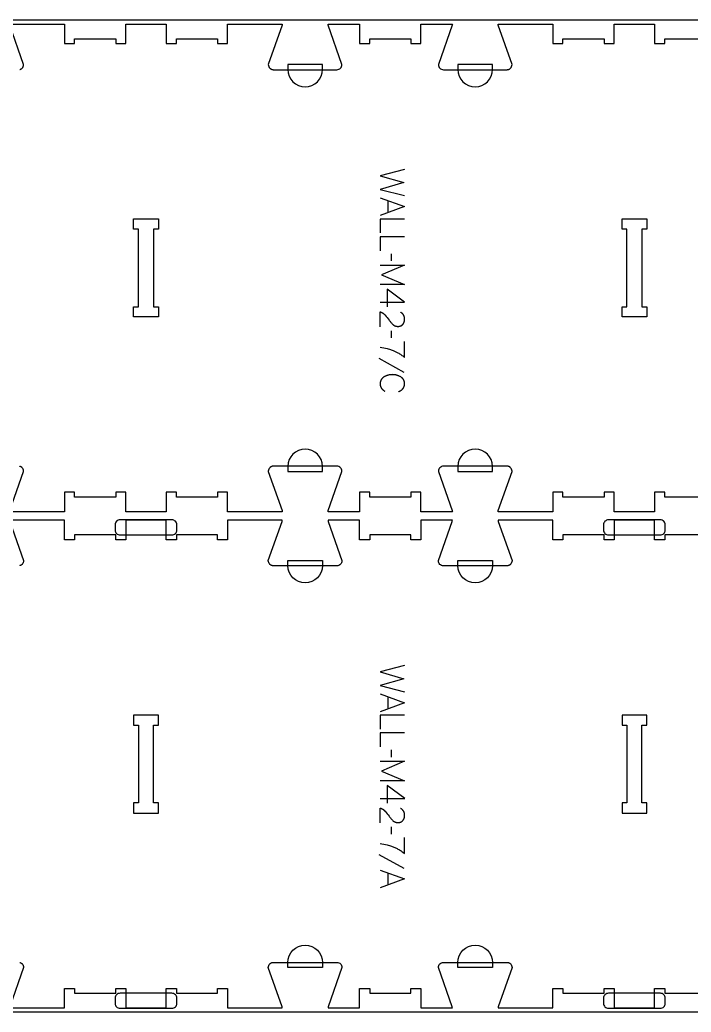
# Model space of a CAD drawing. Extents: x -1151 to 2032, y -27186 to -19593.
# Drawn here: x -327 to 498, y -21517 to -20297 of the extents above; entities that cross this region are included whole.
import ezdxf

# ---------------------------------------------------------------- set-up
doc = ezdxf.new("R2010")
doc.units = 0
for name, color, linetype in [('0_SHEET_SPRUCEPLY_2440X122', 1, 'CONTINUOUS'), ('1_ANYTOOL_1MMDEEP_LABELS_S', 2, 'CONTINUOUS'), ('3_ANYTOOL_CUTTHROUGH_INSID', 4, 'CONTINUOUS'), ('4_ANYTOOL_CUTTHROUGH_OUTSI', 5, 'CONTINUOUS'), ('5_ANYTOOL_HALF_MILL_9MM_IN', 3, 'CONTINUOUS')]:
    doc.layers.add(name, color=color, linetype=linetype)

msp = doc.modelspace()

# ---------------------------------------------------------------- linework, layer by layer
at = {"layer": '0_SHEET_SPRUCEPLY_2440X122'}
msp.add_lwpolyline([(1660.5, -20296.7), (1660.5, -21516.7), (-779.5, -21516.7), (-779.5, -20296.7)], close=True, dxfattribs=at)
at = {"layer": '1_ANYTOOL_1MMDEEP_LABELS_S'}
for points in [[(146.1, -20480.7), (116.1, -20488.4), (145.2, -20496.8), (116.1, -20505.3), (146.1, -20512.8)], [(116.1, -20515.4), (146.1, -20526.3), (116.1, -20537.3)], [(125.7, -20518.9), (125.7, -20533.8)], [(146.1, -20541.6), (116.1, -20541.6), (116.1, -20558.7)], [(146.1, -20563.4), (116.1, -20563.4), (116.1, -20580.5)], [(130, -20593.2), (129.9, -20584.4)], [(116.1, -20598.3), (146.1, -20598.3), (117.7, -20610.3), (146, -20622.3), (116.1, -20622.3)], [(116.1, -20643.9), (146.1, -20643.9), (124.8, -20627.9)], [(124.8, -20627.9), (124.8, -20649.7)], [(116.1, -20674.1), (116.2, -20655.8), (116.6, -20655.9), (116.9, -20656), (117.1, -20656.1), (117.3, -20656.2), (117.5, -20656.3), (117.7, -20656.4), (117.9, -20656.5), (118.2, -20656.6), (118.4, -20656.7), (118.6, -20656.8), (118.8, -20656.9), (119, -20657), (119.2, -20657.1), (119.4, -20657.2), (119.6, -20657.4), (119.8, -20657.5), (119.9, -20657.6), (120.1, -20657.8), (120.3, -20657.9), (120.5, -20658), (120.7, -20658.2), (120.8, -20658.3), (121, -20658.5), (121.2, -20658.7), (121.4, -20658.8), (121.5, -20659), (121.7, -20659.1), (121.9, -20659.3), (122, -20659.5), (122.3, -20659.9), (123.5, -20661.3), (124.7, -20662.8), (125.9, -20664.3), (127, -20665.9), (127.6, -20666.6), (128.2, -20667.3), (128.7, -20668), (129.3, -20668.7), (129.9, -20669.4), (130.5, -20670), (131.1, -20670.7), (131.7, -20671.3), (131.9, -20671.4), (132.1, -20671.6), (132.2, -20671.7), (132.4, -20671.8), (132.5, -20672), (132.7, -20672.1), (132.9, -20672.2), (133.1, -20672.3), (133.2, -20672.4), (133.4, -20672.5), (133.6, -20672.6), (133.8, -20672.7), (133.9, -20672.8), (134.1, -20672.9), (134.3, -20673), (134.5, -20673), (134.7, -20673.1), (134.9, -20673.2), (135.1, -20673.2), (135.3, -20673.3), (135.5, -20673.4), (135.7, -20673.4), (135.9, -20673.4), (136.1, -20673.5), (136.3, -20673.5), (136.5, -20673.5), (136.8, -20673.6), (137, -20673.6), (137.2, -20673.6), (137.4, -20673.6), (137.6, -20673.6), (137.9, -20673.6), (138.1, -20673.6), (138.4, -20673.6), (138.6, -20673.6), (138.8, -20673.6), (139.1, -20673.6), (139.3, -20673.5), (139.5, -20673.5), (139.8, -20673.5), (140, -20673.4), (140.2, -20673.4), (140.4, -20673.3), (140.6, -20673.3), (140.8, -20673.2), (141, -20673.1), (141.2, -20673.1), (141.4, -20673), (141.6, -20672.9), (141.8, -20672.8), (142, -20672.7), (142.1, -20672.6), (142.3, -20672.5), (142.5, -20672.4), (142.7, -20672.3), (142.8, -20672.2), (143, -20672.1), (143.1, -20672), (143.3, -20671.8), (143.4, -20671.7), (143.6, -20671.6), (143.7, -20671.4), (143.9, -20671.3), (144, -20671.1), (144.1, -20670.9), (144.3, -20670.8), (144.4, -20670.6), (144.5, -20670.4), (144.6, -20670.3), (144.7, -20670.1), (144.8, -20669.9), (144.9, -20669.8), (145, -20669.6), (145.1, -20669.4), (145.2, -20669.2), (145.3, -20669), (145.4, -20668.8), (145.4, -20668.6), (145.5, -20668.4), (145.6, -20668.2), (145.6, -20668), (145.7, -20667.8), (145.7, -20667.6), (145.8, -20667.4), (145.8, -20667.2), (145.9, -20667), (145.9, -20666.8), (146, -20666.6), (146, -20666.3), (146, -20666.1), (146, -20665.9), (146.1, -20665.7), (146.1, -20665.4), (146.1, -20665.2), (146.1, -20664.7), (146.1, -20664.3), (146.1, -20664), (146.1, -20663.6), (146, -20663.3), (146, -20662.9), (145.9, -20662.6), (145.9, -20662.3), (145.8, -20662), (145.7, -20661.7), (145.6, -20661.5), (145.6, -20661.3), (145.5, -20661.2), (145.5, -20661), (145.4, -20660.9), (145.4, -20660.7), (145.3, -20660.6), (145.3, -20660.5), (145.2, -20660.3), (145.1, -20660.2), (145, -20660), (145, -20659.9), (144.9, -20659.8), (144.8, -20659.6), (144.7, -20659.5), (144.7, -20659.4), (144.6, -20659.2), (144.5, -20659.1), (144.4, -20659), (144.3, -20658.9), (144.2, -20658.7), (144.1, -20658.6), (144, -20658.5), (143.9, -20658.4), (143.8, -20658.3), (143.7, -20658.2), (143.6, -20658.1), (143.5, -20657.9), (143.3, -20657.8), (143.2, -20657.7), (143.1, -20657.6), (143, -20657.5), (142.7, -20657.3), (142.5, -20657.1), (142.2, -20656.9), (141.9, -20656.7), (141.6, -20656.6), (141.3, -20656.4), (141, -20656.2)], [(130, -20687.8), (129.9, -20679)], [(116.1, -20699.3), (118.3, -20699.7), (120.4, -20700), (122.6, -20700.4), (124.8, -20700.9), (128.7, -20702.1), (129.8, -20702.5), (130.9, -20702.9), (131.9, -20703.3), (132.9, -20703.7), (136.2, -20705.3), (137.1, -20705.7), (138, -20706.2), (139, -20706.7), (139.9, -20707.3), (140.9, -20707.9), (141.8, -20708.5), (142.8, -20709.2), (143.8, -20709.9), (146.1, -20711.7), (146.1, -20692.1)], [(145.6, -20730.3), (114.9, -20713.1)], [(138.6, -20753.9), (139, -20753.8), (139.4, -20753.6), (139.8, -20753.4), (140.2, -20753.2), (140.5, -20753), (140.9, -20752.8), (141.2, -20752.6), (141.6, -20752.4), (141.9, -20752.1), (142.2, -20751.9), (142.5, -20751.6), (142.8, -20751.4), (143.1, -20751.1), (143.4, -20750.8), (143.7, -20750.5), (144, -20750.2), (144.1, -20750), (144.2, -20749.9), (144.4, -20749.7), (144.5, -20749.5), (144.6, -20749.4), (144.7, -20749.2), (144.8, -20749), (144.9, -20748.9), (145, -20748.7), (145.1, -20748.5), (145.2, -20748.3), (145.3, -20748.2), (145.3, -20748), (145.4, -20747.8), (145.5, -20747.6), (145.6, -20747.4), (145.6, -20747.2), (145.7, -20747), (145.7, -20746.8), (145.8, -20746.6), (145.8, -20746.4), (145.9, -20746.2), (145.9, -20746), (146, -20745.8), (146, -20745.6), (146, -20745.4), (146, -20745.2), (146.1, -20745), (146.1, -20744.8), (146.1, -20744.5), (146.1, -20744.3), (146.1, -20744.1), (146.1, -20743.7), (146.1, -20743.4), (146.1, -20743.1), (146, -20742.7), (146, -20742.4), (145.9, -20742.1), (145.9, -20741.8), (145.8, -20741.5), (145.7, -20741.2), (145.6, -20740.9), (145.5, -20740.6), (145.4, -20740.3), (145.3, -20740), (145.3, -20739.9), (145.2, -20739.8), (145.1, -20739.6), (145.1, -20739.5), (145, -20739.4), (144.9, -20739.2), (144.8, -20739.1), (144.8, -20739), (144.7, -20738.9), (144.6, -20738.7), (144.5, -20738.6), (144.4, -20738.5), (144.4, -20738.4), (144.3, -20738.2), (144.1, -20738), (143.9, -20737.8), (143.7, -20737.5), (143.5, -20737.3), (143.2, -20737.1), (143, -20736.9), (142.8, -20736.7), (142.5, -20736.5), (142.2, -20736.3), (142, -20736.1), (141.7, -20735.9), (141.4, -20735.8), (140.8, -20735.4), (140.2, -20735.1), (139.6, -20734.8), (139, -20734.5), (138.4, -20734.3), (137.8, -20734), (137.1, -20733.8), (136.5, -20733.6), (135.8, -20733.5), (135.2, -20733.3), (134.5, -20733.2), (133.8, -20733.1), (133.2, -20733), (132.5, -20733), (131.8, -20733), (131.1, -20732.9), (130.4, -20733), (129.7, -20733), (129, -20733), (128.3, -20733.1), (127.7, -20733.2), (127, -20733.3), (126.4, -20733.5), (126, -20733.6), (125.7, -20733.7), (125.4, -20733.7), (125.1, -20733.8), (124.8, -20733.9), (124.4, -20734.1), (124.1, -20734.2), (123.8, -20734.3), (123.2, -20734.5), (122.6, -20734.8), (122, -20735.1), (121.4, -20735.4), (120.8, -20735.8), (120.5, -20736), (120.2, -20736.2), (119.9, -20736.4), (119.7, -20736.6), (119.4, -20736.8), (119.2, -20737), (119, -20737.2), (118.7, -20737.4), (118.5, -20737.6), (118.3, -20737.9), (118.1, -20738.1), (118, -20738.2), (117.9, -20738.3), (117.8, -20738.5), (117.8, -20738.6), (117.7, -20738.7), (117.6, -20738.8), (117.5, -20739), (117.4, -20739.1), (117.3, -20739.2), (117.3, -20739.4), (117.2, -20739.5), (117.1, -20739.7), (117, -20739.9), (116.9, -20740.2), (116.8, -20740.5), (116.7, -20740.8), (116.6, -20741.1), (116.5, -20741.4), (116.4, -20741.7), (116.3, -20742), (116.3, -20742.4), (116.2, -20742.7), (116.2, -20743), (116.1, -20743.4), (116.1, -20743.7), (116.1, -20744.1), (116.1, -20744.4), (116.1, -20744.8), (116.1, -20745.2), (116.1, -20745.4), (116.2, -20745.6), (116.2, -20745.7), (116.2, -20745.9), (116.2, -20746.1), (116.3, -20746.3), (116.3, -20746.4), (116.3, -20746.6), (116.4, -20746.8), (116.4, -20746.9), (116.5, -20747.1), (116.5, -20747.3), (116.6, -20747.4), (116.6, -20747.6), (116.7, -20747.8), (116.7, -20747.9), (116.8, -20748.1), (116.9, -20748.2), (116.9, -20748.4), (117, -20748.5), (117.1, -20748.7), (117.2, -20748.8), (117.3, -20749), (117.3, -20749.1), (117.4, -20749.2), (117.5, -20749.4), (117.6, -20749.5), (117.7, -20749.7), (117.9, -20749.9), (118.1, -20750.2), (118.4, -20750.4), (118.6, -20750.7), (118.8, -20750.9), (119.1, -20751.2), (119.3, -20751.4), (119.6, -20751.6), (119.9, -20751.9), (120.1, -20752.1), (120.4, -20752.3), (120.7, -20752.5), (121, -20752.7), (121.3, -20752.9), (121.6, -20753.1), (121.9, -20753.3)], [(146.1, -21090.7), (116.1, -21098.4), (145.2, -21106.8), (116.1, -21115.3), (146.1, -21122.8)], [(116.1, -21125.4), (146.1, -21136.3), (116.1, -21147.3)], [(125.7, -21128.9), (125.7, -21143.8)], [(146.1, -21151.6), (116.1, -21151.6), (116.1, -21168.7)], [(146.1, -21173.4), (116.1, -21173.4), (116.1, -21190.5)], [(130, -21203.2), (129.9, -21194.4)], [(116.1, -21208.3), (146.1, -21208.3), (117.7, -21220.3), (146, -21232.3), (116.1, -21232.3)], [(116.1, -21253.9), (146.2, -21253.9), (124.8, -21237.9)], [(124.8, -21237.9), (124.8, -21259.7)], [(116.2, -21284.1), (116.2, -21265.8), (116.7, -21265.9), (116.9, -21266), (117.1, -21266.1), (117.3, -21266.2), (117.5, -21266.3), (117.8, -21266.4), (118, -21266.5), (118.2, -21266.6), (118.4, -21266.7), (118.6, -21266.8), (118.8, -21266.9), (119, -21267), (119.2, -21267.1), (119.4, -21267.2), (119.6, -21267.3), (119.8, -21267.5), (120, -21267.6), (120.1, -21267.7), (120.3, -21267.9), (120.5, -21268), (120.7, -21268.2), (120.9, -21268.3), (121, -21268.5), (121.2, -21268.6), (121.4, -21268.8), (121.6, -21269), (121.7, -21269.1), (121.9, -21269.3), (122, -21269.5), (122.4, -21269.8), (123.6, -21271.3), (124.8, -21272.8), (125.9, -21274.3), (127, -21275.8), (127.6, -21276.6), (128.2, -21277.3), (128.8, -21278), (129.3, -21278.7), (129.9, -21279.4), (130.5, -21280), (131.1, -21280.7), (131.8, -21281.3), (131.9, -21281.4), (132.1, -21281.5), (132.2, -21281.7), (132.4, -21281.8), (132.6, -21281.9), (132.7, -21282.1), (132.9, -21282.2), (133.1, -21282.3), (133.2, -21282.4), (133.4, -21282.5), (133.6, -21282.6), (133.8, -21282.7), (134, -21282.8), (134.2, -21282.9), (134.3, -21282.9), (134.5, -21283), (134.7, -21283.1), (134.9, -21283.2), (135.1, -21283.2), (135.3, -21283.3), (135.5, -21283.3), (135.7, -21283.4), (135.9, -21283.4), (136.1, -21283.5), (136.4, -21283.5), (136.6, -21283.5), (136.8, -21283.6), (137, -21283.6), (137.2, -21283.6), (137.4, -21283.6), (137.7, -21283.6), (137.9, -21283.6), (138.1, -21283.6), (138.4, -21283.6), (138.6, -21283.6), (138.9, -21283.6), (139.1, -21283.5), (139.3, -21283.5), (139.6, -21283.5), (139.8, -21283.4), (140, -21283.4), (140.2, -21283.4), (140.4, -21283.3), (140.6, -21283.3), (140.8, -21283.2), (141, -21283.1), (141.2, -21283.1), (141.4, -21283), (141.6, -21282.9), (141.8, -21282.8), (142, -21282.7), (142.2, -21282.6), (142.3, -21282.5), (142.5, -21282.4), (142.7, -21282.3), (142.8, -21282.2), (143, -21282.1), (143.2, -21281.9), (143.3, -21281.8), (143.5, -21281.7), (143.6, -21281.5), (143.7, -21281.4), (143.9, -21281.2), (144, -21281.1), (144.1, -21280.9), (144.3, -21280.8), (144.4, -21280.6), (144.5, -21280.4), (144.6, -21280.3), (144.7, -21280.1), (144.8, -21279.9), (144.9, -21279.7), (145, -21279.6), (145.1, -21279.4), (145.2, -21279.2), (145.3, -21279), (145.4, -21278.8), (145.5, -21278.6), (145.5, -21278.4), (145.6, -21278.2), (145.7, -21278), (145.7, -21277.8), (145.8, -21277.6), (145.8, -21277.4), (145.9, -21277.2), (145.9, -21277), (146, -21276.8), (146, -21276.5), (146, -21276.3), (146, -21276.1), (146.1, -21275.9), (146.1, -21275.6), (146.1, -21275.4), (146.1, -21275.2), (146.1, -21274.7), (146.1, -21274.3), (146.1, -21274), (146.1, -21273.6), (146, -21273.3), (146, -21272.9), (145.9, -21272.6), (145.9, -21272.3), (145.8, -21271.9), (145.7, -21271.6), (145.7, -21271.5), (145.6, -21271.3), (145.6, -21271.2), (145.5, -21271), (145.5, -21270.9), (145.4, -21270.7), (145.3, -21270.6), (145.3, -21270.4), (145.2, -21270.3), (145.1, -21270.2), (145.1, -21270), (145, -21269.9), (144.9, -21269.7), (144.8, -21269.6), (144.8, -21269.5), (144.7, -21269.4), (144.6, -21269.2), (144.5, -21269.1), (144.4, -21269), (144.3, -21268.8), (144.2, -21268.7), (144.1, -21268.6), (144, -21268.5), (143.9, -21268.4), (143.8, -21268.3), (143.7, -21268.1), (143.6, -21268), (143.5, -21267.9), (143.4, -21267.8), (143.2, -21267.7), (143.1, -21267.6), (143, -21267.5), (142.8, -21267.3), (142.5, -21267.1), (142.2, -21266.9), (141.9, -21266.7), (141.6, -21266.5), (141.3, -21266.4), (141, -21266.2)], [(130, -21297.8), (129.9, -21289)], [(116.1, -21309.3), (118.3, -21309.6), (120.5, -21310), (122.6, -21310.4), (124.8, -21310.9), (128.8, -21312.1), (129.9, -21312.5), (130.9, -21312.9), (131.9, -21313.3), (132.9, -21313.7), (136.2, -21315.2), (137.1, -21315.7), (138, -21316.2), (139, -21316.7), (139.9, -21317.3), (140.9, -21317.9), (141.8, -21318.5), (142.8, -21319.2), (143.8, -21319.9), (146.1, -21321.7), (146.1, -21302.1)], [(145.6, -21340.3), (114.9, -21323.1)], [(116.1, -21342), (146.1, -21352.9), (116.1, -21364)], [(125.7, -21345.5), (125.7, -21360.4)]]:
    msp.add_lwpolyline(points, dxfattribs=at)
at = {"layer": '3_ANYTOOL_CUTTHROUGH_INSID', "color": 4}
for points in [[(-156.6, -20662), (-186.8, -20662), (-186.8, -20649.5), (-180.8, -20649.5), (-180.8, -20554), (-186.8, -20554), (-186.8, -20541.5), (-156.3, -20541.5), (-156.3, -20554), (-162.3, -20554), (-162.3, -20649.5), (-156.3, -20649.5), (-156.3, -20662)], [(443.4, -20662), (413.2, -20662), (413.2, -20649.5), (419.2, -20649.5), (419.2, -20554), (413.2, -20554), (413.2, -20541.5), (443.7, -20541.5), (443.7, -20554), (437.7, -20554), (437.7, -20649.5), (443.7, -20649.5), (443.7, -20662)], [(-156.6, -21151.5), (-186.8, -21151.5), (-186.8, -21164), (-180.8, -21164), (-180.8, -21259.5), (-186.8, -21259.5), (-186.8, -21272), (-156.3, -21272), (-156.3, -21259.5), (-162.3, -21259.5), (-162.3, -21164), (-156.3, -21164), (-156.3, -21151.5)], [(443.4, -21151.5), (413.2, -21151.5), (413.2, -21164), (419.2, -21164), (419.2, -21259.5), (413.2, -21259.5), (413.2, -21272), (443.7, -21272), (443.7, -21259.5), (437.7, -21259.5), (437.7, -21164), (443.7, -21164), (443.7, -21151.5)]]:
    msp.add_lwpolyline(points, close=True, dxfattribs=at)
at = {"layer": '4_ANYTOOL_CUTTHROUGH_OUTSI', "color": 5}
for points in [[(-339, -20302), (-321.6, -20302), (-271.8, -20302), (-271.8, -20326), (-259.3, -20326), (-259.3, -20320), (-208.8, -20320), (-208.8, -20326), (-196.3, -20326), (-196.3, -20302), (-146.8, -20302), (-146.8, -20326), (-134.3, -20326), (-134.3, -20320), (-83.8, -20320), (-83.8, -20326), (-71.3, -20326), (-71.3, -20302), (-21.6, -20302), (-4.1, -20302), (-4.1, -20302, -0.061485), (-4.4, -20303.4), (-21.3, -20351.6), (-21.3, -20351.7), (-21.3, -20351.7), (-21.3, -20351.7, 0.198912), (-19.5, -20356.1), (-19.3, -20356.2), (-19.2, -20356.3), (-19.1, -20356.4), (-19, -20356.5), (-18.9, -20356.6), (-18.8, -20356.7), (-18.6, -20356.8), (-18.5, -20356.9), (-18.4, -20357), (-18.3, -20357.1), (-18.1, -20357.1), (-18, -20357.2), (-17.9, -20357.3), (-17.7, -20357.4), (-17.6, -20357.4), (-17.4, -20357.5), (-17.3, -20357.5), (-17.1, -20357.6), (-17, -20357.7), (-16.8, -20357.7), (-16.7, -20357.7), (-16.5, -20357.8), (-16.4, -20357.8), (-16.2, -20357.8), (-16.1, -20357.9), (-15.9, -20357.9), (-15.8, -20357.9), (-15.6, -20357.9), (-15.5, -20357.9), (-15.3, -20358), (-15.2, -20358), (-15, -20358), (63, -20358, 0.414214), (69.2, -20351.7), (69.2, -20351.7), (69.2, -20351.6), (52.3, -20303.4), (52.3, -20303.4, -0.061485), (52.1, -20302), (90.7, -20302), (90.7, -20326), (103.2, -20326), (103.2, -20320), (153.7, -20320), (153.7, -20326), (166.2, -20326), (166.2, -20302), (204.8, -20302), (204.8, -20302, -0.061485), (204.5, -20303.4), (187.6, -20351.6), (187.6, -20351.7), (187.6, -20351.7), (187.6, -20351.7, 0.414214), (193.9, -20358), (271.9, -20358), (272, -20358), (272.2, -20358), (272.3, -20357.9), (272.5, -20357.9), (272.6, -20357.9), (272.8, -20357.9), (272.9, -20357.9), (273.1, -20357.8), (273.2, -20357.8), (273.4, -20357.8), (273.5, -20357.7), (273.7, -20357.7), (273.8, -20357.7), (274, -20357.6), (274.1, -20357.5), (274.3, -20357.5), (274.4, -20357.4), (274.5, -20357.4), (274.7, -20357.3), (274.8, -20357.2), (275, -20357.1), (275.1, -20357.1), (275.2, -20357), (275.4, -20356.9), (275.5, -20356.8), (275.6, -20356.7), (275.7, -20356.6), (275.8, -20356.5), (276, -20356.4), (276.1, -20356.3), (276.2, -20356.2), (276.3, -20356.1, 0.198912), (278.1, -20351.7), (278.1, -20351.7), (278.1, -20351.6), (261.2, -20303.4), (261.2, -20303.4, -0.061485), (261, -20302), (278.4, -20302), (328.2, -20302), (328.2, -20326), (340.7, -20326), (340.7, -20320), (391.2, -20320), (391.2, -20326), (403.7, -20326), (403.7, -20302), (453.2, -20302), (453.2, -20326), (465.7, -20326), (465.7, -20320), (516.2, -20320)], [(-326.6, -20357.8), (-326.5, -20357.7), (-326.3, -20357.7), (-326.2, -20357.7), (-326, -20357.6), (-325.9, -20357.5), (-325.7, -20357.5), (-325.6, -20357.4), (-325.5, -20357.4), (-325.3, -20357.3), (-325.2, -20357.2), (-325, -20357.1), (-324.9, -20357.1), (-324.8, -20357), (-324.6, -20356.9), (-324.5, -20356.8), (-324.4, -20356.7), (-324.3, -20356.6), (-324.2, -20356.5), (-324, -20356.4), (-323.9, -20356.3), (-323.8, -20356.2), (-323.7, -20356.1, 0.198912), (-321.9, -20351.7), (-321.9, -20351.7), (-321.9, -20351.6), (-338.8, -20303.4)], [(516.2, -20883.5), (465.7, -20883.5), (465.7, -20877.5), (453.2, -20877.5), (453.2, -20901.5), (403.7, -20901.5), (403.7, -20877.5), (391.2, -20877.5), (391.2, -20883.5), (340.7, -20883.5), (340.7, -20877.5), (328.2, -20877.5), (328.2, -20901.5), (261, -20901.5), (261, -20901.5, -0.061485), (261.2, -20900.1), (278.1, -20851.8), (278.1, -20851.8), (278.1, -20851.7), (278.1, -20851.7, 0.198912), (276.3, -20847.3), (276.2, -20847.2), (276.1, -20847.1), (276, -20847), (275.8, -20846.9), (275.7, -20846.8), (275.6, -20846.7), (275.5, -20846.6), (275.4, -20846.5), (275.2, -20846.4), (275.1, -20846.4), (275, -20846.3), (274.8, -20846.2), (274.7, -20846.1), (274.5, -20846.1), (274.4, -20846), (274.3, -20845.9), (274.1, -20845.9), (274, -20845.8), (273.8, -20845.8), (273.7, -20845.7), (273.5, -20845.7), (273.4, -20845.6), (273.2, -20845.6), (273.1, -20845.6), (272.9, -20845.6), (272.8, -20845.5), (272.6, -20845.5), (272.5, -20845.5), (272.3, -20845.5), (272.2, -20845.5), (272, -20845.5), (271.9, -20845.5), (193.9, -20845.5, 0.414214), (187.6, -20851.7), (187.6, -20851.8), (187.6, -20851.8), (204.5, -20900.1), (204.5, -20900.1, -0.061485), (204.8, -20901.5), (166.2, -20901.5), (166.2, -20877.5), (153.7, -20877.5), (153.7, -20883.5), (103.2, -20883.5), (103.2, -20877.5), (90.7, -20877.5), (90.7, -20901.5), (52.1, -20901.5), (52.1, -20901.5, -0.061485), (52.3, -20900.1), (69.2, -20851.8), (69.2, -20851.8), (69.2, -20851.7), (69.2, -20851.7, 0.414214), (63, -20845.5), (-15, -20845.5), (-15.2, -20845.5), (-15.3, -20845.5), (-15.5, -20845.5), (-15.6, -20845.5), (-15.8, -20845.5), (-15.9, -20845.5), (-16.1, -20845.6), (-16.2, -20845.6), (-16.4, -20845.6), (-16.5, -20845.6), (-16.7, -20845.7), (-16.8, -20845.7), (-17, -20845.8), (-17.1, -20845.8), (-17.3, -20845.9), (-17.4, -20845.9), (-17.6, -20846), (-17.7, -20846.1), (-17.9, -20846.1), (-18, -20846.2), (-18.1, -20846.3), (-18.3, -20846.4), (-18.4, -20846.4), (-18.5, -20846.5), (-18.6, -20846.6), (-18.8, -20846.7), (-18.9, -20846.8), (-19, -20846.9), (-19.1, -20847), (-19.2, -20847.1), (-19.3, -20847.2), (-19.5, -20847.3, 0.198912), (-21.3, -20851.7), (-21.3, -20851.8), (-21.3, -20851.8), (-4.4, -20900.1), (-4.4, -20900.1, -0.061485), (-4.1, -20901.5), (-71.3, -20901.5), (-71.3, -20877.5), (-83.8, -20877.5), (-83.8, -20883.5), (-134.3, -20883.5), (-134.3, -20877.5), (-146.8, -20877.5), (-146.8, -20901.5), (-196.3, -20901.5), (-196.3, -20877.5), (-208.8, -20877.5), (-208.8, -20883.5), (-259.3, -20883.5), (-259.3, -20877.5), (-271.8, -20877.5), (-271.8, -20901.5), (-339, -20901.5)], [(-338.8, -20900.1), (-321.9, -20851.8), (-321.9, -20851.8), (-321.9, -20851.7), (-321.9, -20851.7, 0.198912), (-323.7, -20847.3), (-323.8, -20847.2), (-323.9, -20847.1), (-324, -20847), (-324.2, -20846.9), (-324.3, -20846.8), (-324.4, -20846.7), (-324.5, -20846.6), (-324.6, -20846.5), (-324.8, -20846.4), (-324.9, -20846.4), (-325, -20846.3), (-325.2, -20846.2), (-325.3, -20846.1), (-325.5, -20846.1), (-325.6, -20846), (-325.7, -20845.9), (-325.9, -20845.9), (-326, -20845.8), (-326.2, -20845.8), (-326.3, -20845.7), (-326.5, -20845.7), (-326.6, -20845.6)], [(516.2, -20930), (465.7, -20930), (465.7, -20936), (453.2, -20936), (453.2, -20912), (403.7, -20912), (403.7, -20936), (391.2, -20936), (391.2, -20930), (340.7, -20930), (340.7, -20936), (328.2, -20936), (328.2, -20912), (261, -20912), (261, -20912, 0.061485), (261.2, -20913.4), (278.1, -20961.6), (278.1, -20961.7), (278.1, -20961.7), (278.1, -20961.7, -0.198912), (276.3, -20966.1), (276.2, -20966.2), (276.1, -20966.3), (276, -20966.4), (275.8, -20966.5), (275.7, -20966.6), (275.6, -20966.7), (275.5, -20966.8), (275.4, -20966.9), (275.2, -20967), (275.1, -20967.1), (275, -20967.1), (274.8, -20967.2), (274.7, -20967.3), (274.5, -20967.4), (274.4, -20967.4), (274.3, -20967.5), (274.1, -20967.5), (274, -20967.6), (273.8, -20967.7), (273.7, -20967.7), (273.5, -20967.7), (273.4, -20967.8), (273.2, -20967.8), (273.1, -20967.8), (272.9, -20967.9), (272.8, -20967.9), (272.6, -20967.9), (272.5, -20967.9), (272.3, -20967.9), (272.2, -20968), (272, -20968), (271.9, -20968), (193.9, -20968, -0.414214), (187.6, -20961.7), (187.6, -20961.7), (187.6, -20961.6), (204.5, -20913.4), (204.5, -20913.4, 0.061485), (204.8, -20912), (166.2, -20912), (166.2, -20936), (153.7, -20936), (153.7, -20930), (103.2, -20930), (103.2, -20936), (90.7, -20936), (90.7, -20912), (52.1, -20912), (52.1, -20912, 0.061485), (52.3, -20913.4), (69.2, -20961.6), (69.2, -20961.7), (69.2, -20961.7), (69.2, -20961.7, -0.414214), (63, -20968), (-15, -20968), (-15.2, -20968), (-15.3, -20968), (-15.5, -20967.9), (-15.6, -20967.9), (-15.8, -20967.9), (-15.9, -20967.9), (-16.1, -20967.9), (-16.2, -20967.8), (-16.4, -20967.8), (-16.5, -20967.8), (-16.7, -20967.7), (-16.8, -20967.7), (-17, -20967.7), (-17.1, -20967.6), (-17.3, -20967.5), (-17.4, -20967.5), (-17.6, -20967.4), (-17.7, -20967.4), (-17.9, -20967.3), (-18, -20967.2), (-18.1, -20967.1), (-18.3, -20967.1), (-18.4, -20967), (-18.5, -20966.9), (-18.6, -20966.8), (-18.8, -20966.7), (-18.9, -20966.6), (-19, -20966.5), (-19.1, -20966.4), (-19.2, -20966.3), (-19.3, -20966.2), (-19.5, -20966.1, -0.198912), (-21.3, -20961.7), (-21.3, -20961.7), (-21.3, -20961.6), (-4.4, -20913.4), (-4.4, -20913.4, 0.061485), (-4.1, -20912), (-71.3, -20912), (-71.3, -20936), (-83.8, -20936), (-83.8, -20930), (-134.3, -20930), (-134.3, -20936), (-146.8, -20936), (-146.8, -20912), (-196.3, -20912), (-196.3, -20936), (-208.8, -20936), (-208.8, -20930), (-259.3, -20930), (-259.3, -20936), (-271.8, -20936), (-271.8, -20912), (-339, -20912)], [(-338.8, -20913.4), (-321.9, -20961.6), (-321.9, -20961.7), (-321.9, -20961.7), (-321.9, -20961.7, -0.198912), (-323.7, -20966.1), (-323.8, -20966.2), (-323.9, -20966.3), (-324, -20966.4), (-324.2, -20966.5), (-324.3, -20966.6), (-324.4, -20966.7), (-324.5, -20966.8), (-324.6, -20966.9), (-324.8, -20967), (-324.9, -20967.1), (-325, -20967.1), (-325.2, -20967.2), (-325.3, -20967.3), (-325.5, -20967.4), (-325.6, -20967.4), (-325.7, -20967.5), (-325.9, -20967.5), (-326, -20967.6), (-326.2, -20967.7), (-326.3, -20967.7), (-326.5, -20967.7), (-326.6, -20967.8)], [(-339, -21511.5), (-321.6, -21511.5), (-271.8, -21511.5), (-271.8, -21487.5), (-259.3, -21487.5), (-259.3, -21493.5), (-208.8, -21493.5), (-208.8, -21487.5), (-196.3, -21487.5), (-196.3, -21511.5), (-146.8, -21511.5), (-146.8, -21487.5), (-134.3, -21487.5), (-134.3, -21493.5), (-83.8, -21493.5), (-83.8, -21487.5), (-71.3, -21487.5), (-71.3, -21511.5), (-4.1, -21511.5), (-4.1, -21511.5, 0.061485), (-4.4, -21510.1), (-21.3, -21461.8), (-21.3, -21461.8), (-21.3, -21461.7), (-21.3, -21461.7, -0.198912), (-19.5, -21457.3), (-19.3, -21457.2), (-19.2, -21457.1), (-19.1, -21457), (-19, -21456.9), (-18.9, -21456.8), (-18.8, -21456.7), (-18.6, -21456.6), (-18.5, -21456.5), (-18.4, -21456.4), (-18.3, -21456.4), (-18.1, -21456.3), (-18, -21456.2), (-17.9, -21456.1), (-17.7, -21456.1), (-17.6, -21456), (-17.4, -21455.9), (-17.3, -21455.9), (-17.1, -21455.8), (-17, -21455.8), (-16.8, -21455.7), (-16.7, -21455.7), (-16.5, -21455.6), (-16.4, -21455.6), (-16.2, -21455.6), (-16.1, -21455.6), (-15.9, -21455.5), (-15.8, -21455.5), (-15.6, -21455.5), (-15.5, -21455.5), (-15.3, -21455.5), (-15.2, -21455.5), (-15, -21455.5), (63, -21455.5, -0.414214), (69.2, -21461.7), (69.2, -21461.8), (69.2, -21461.8), (52.3, -21510.1), (52.3, -21510.1, 0.061485), (52.1, -21511.5), (90.7, -21511.5), (90.7, -21487.5), (103.2, -21487.5), (103.2, -21493.5), (153.7, -21493.5), (153.7, -21487.5), (166.2, -21487.5), (166.2, -21511.5), (204.8, -21511.5), (204.8, -21511.5, 0.061485), (204.5, -21510.1), (187.6, -21461.8), (187.6, -21461.8), (187.6, -21461.7), (187.6, -21461.7, -0.414214), (193.9, -21455.5), (271.9, -21455.5), (272, -21455.5), (272.2, -21455.5), (272.3, -21455.5), (272.5, -21455.5), (272.6, -21455.5), (272.8, -21455.5), (272.9, -21455.6), (273.1, -21455.6), (273.2, -21455.6), (273.4, -21455.6), (273.5, -21455.7), (273.7, -21455.7), (273.8, -21455.8), (274, -21455.8), (274.1, -21455.9), (274.3, -21455.9), (274.4, -21456), (274.5, -21456.1), (274.7, -21456.1), (274.8, -21456.2), (275, -21456.3), (275.1, -21456.4), (275.2, -21456.4), (275.4, -21456.5), (275.5, -21456.6), (275.6, -21456.7), (275.7, -21456.8), (275.8, -21456.9), (276, -21457), (276.1, -21457.1), (276.2, -21457.2), (276.3, -21457.3, -0.198912), (278.1, -21461.7), (278.1, -21461.8), (278.1, -21461.8), (261.2, -21510.1), (261.2, -21510.1, 0.061485), (261, -21511.5), (278.4, -21511.5), (328.2, -21511.5), (328.2, -21487.5), (340.7, -21487.5), (340.7, -21493.5), (391.2, -21493.5), (391.2, -21487.5), (403.7, -21487.5), (403.7, -21511.5), (453.2, -21511.5), (453.2, -21487.5), (465.7, -21487.5), (465.7, -21493.5), (516.2, -21493.5)], [(-326.6, -21455.6), (-326.5, -21455.7), (-326.3, -21455.7), (-326.2, -21455.8), (-326, -21455.8), (-325.9, -21455.9), (-325.7, -21455.9), (-325.6, -21456), (-325.5, -21456.1), (-325.3, -21456.1), (-325.2, -21456.2), (-325, -21456.3), (-324.9, -21456.4), (-324.8, -21456.4), (-324.6, -21456.5), (-324.5, -21456.6), (-324.4, -21456.7), (-324.3, -21456.8), (-324.2, -21456.9), (-324, -21457), (-323.9, -21457.1), (-323.8, -21457.2), (-323.7, -21457.3, -0.198912), (-321.9, -21461.7), (-321.9, -21461.8), (-321.9, -21461.8), (-338.8, -21510.1)]]:
    msp.add_lwpolyline(points, format="xyb", dxfattribs=at)
at = {"layer": '5_ANYTOOL_HALF_MILL_9MM_IN', "color": 3}
for points in [[(2.7, -20357.7, 1), (45.2, -20357.7), (45.2, -20357.5), (45.2, -20351.5), (2.7, -20351.5), (2.7, -20357.5), (2.7, -20357.7)], [(211.6, -20357.7, 1), (254.1, -20357.7), (254.1, -20357.5), (254.1, -20351.5), (211.6, -20351.5), (211.6, -20357.5), (211.6, -20357.7)], [(45.2, -20845.7, 1), (2.7, -20845.7), (2.7, -20846), (2.7, -20852), (45.2, -20852), (45.2, -20846), (45.2, -20845.7)], [(254.1, -20845.7, 1), (211.6, -20845.7), (211.6, -20846), (211.6, -20852), (254.1, -20852), (254.1, -20846), (254.1, -20845.7)], [(-203.5, -20911.5, 0.414214), (-209.5, -20917.5), (-209.5, -20924, 0.414214), (-203.5, -20930), (-139.7, -20930, 0.414214), (-133.7, -20924), (-133.7, -20917.5, 0.414214), (-139.7, -20911.5)], [(396.5, -20911.5, 0.414214), (390.5, -20917.5), (390.5, -20924, 0.414214), (396.5, -20930), (460.3, -20930, 0.414214), (466.3, -20924), (466.3, -20917.5, 0.414214), (460.3, -20911.5)], [(45.2, -20967.7, -1), (2.7, -20967.7), (2.7, -20967.5), (2.7, -20961.5), (45.2, -20961.5), (45.2, -20967.5), (45.2, -20967.7)], [(254.1, -20967.7, -1), (211.6, -20967.7), (211.6, -20967.5), (211.6, -20961.5), (254.1, -20961.5), (254.1, -20967.5), (254.1, -20967.7)], [(2.7, -21455.7, -1), (45.2, -21455.7), (45.2, -21456), (45.2, -21462), (2.7, -21462), (2.7, -21456), (2.7, -21455.7)], [(211.6, -21455.7, -1), (254.1, -21455.7), (254.1, -21456), (254.1, -21462), (211.6, -21462), (211.6, -21456), (211.6, -21455.7)], [(-203.5, -21493.5, 0.414214), (-209.5, -21499.5), (-209.5, -21506, 0.414214), (-203.5, -21512), (-139.7, -21512, 0.414214), (-133.7, -21506), (-133.7, -21499.5, 0.414214), (-139.7, -21493.5)], [(396.5, -21493.5, 0.414214), (390.5, -21499.5), (390.5, -21506, 0.414214), (396.5, -21512), (460.3, -21512, 0.414214), (466.3, -21506), (466.3, -21499.5, 0.414214), (460.3, -21493.5)]]:
    msp.add_lwpolyline(points, format="xyb", close=True, dxfattribs=at)

doc.saveas('drawing.dxf')
